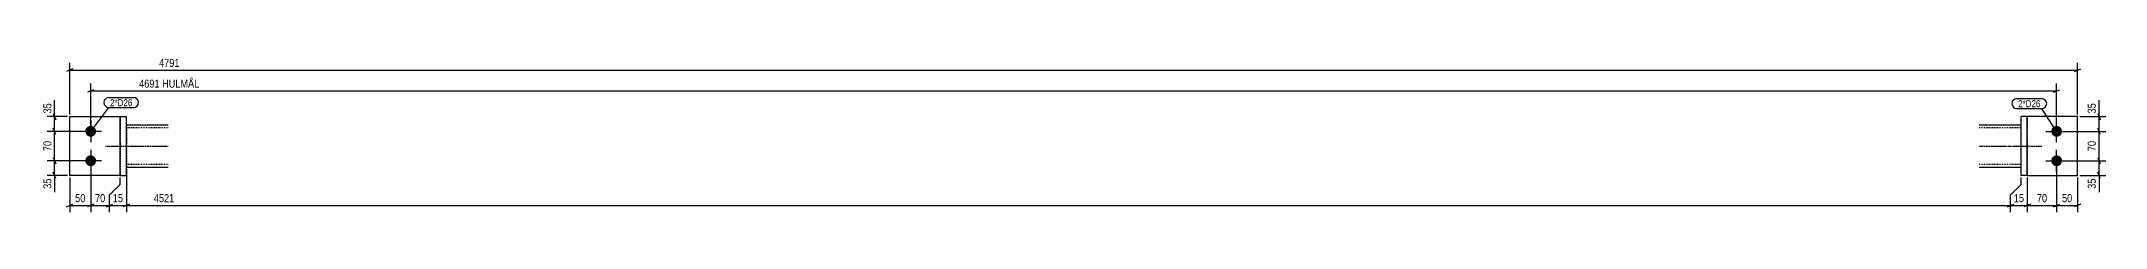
# Model space of a CAD drawing. Header units: millimetres. Extents: x 12 to 15424, y 12 to 382.
# Drawn here: x 10498 to 15424, y 12 to 382 of the extents above; entities that cross this region are included whole.
import ezdxf

# ---------------------------------------------------------------- set-up
doc = ezdxf.new("R2010")
doc.units = ezdxf.units.MM
doc.linetypes.add('DXK_LINE_DOT2', pattern=[3.9198, 1.9599, -1.9599])
doc.linetypes.add('DXK_LINE_DOT3', pattern=[5.9187, 2.979, -0.9799, 0.9799, -0.9799])
for name, color, linetype in [('MÅLSÆTNING', 7, 'Continuous'), ('STÅL', 7, 'Continuous'), ('TEKST', 7, 'Continuous')]:
    doc.layers.add(name, color=color, linetype=linetype)
doc.styles.add('Arial Narrow', font='ARIALN.TTF', dxfattribs={"height": 0.2})

msp = doc.modelspace()

# ---------------------------------------------------------------- hatches: boundary and pattern name
at = {"layer": 'STÅL', "linetype": 'Continuous'}
for points in [[(10615.8, 191.4, -1), (10615.8, 217.4, -1)], [(15306.5, 217.4, -1), (15306.5, 191.4, -1)], [(10615.8, 121.4, -1), (10615.8, 147.4, -1)], [(15306.5, 147.4, -1), (15306.5, 121.4, -1)]]:
    msp.add_hatch(color=96, dxfattribs=at).paths.add_polyline_path(points)

# ---------------------------------------------------------------- linework, layer by layer
at = {"layer": 'MÅLSÆTNING', "color": 7, "linetype": 'Continuous'}
for p, q in [((10573.3, 353), (10558.3, 347)), ((10565.8, 244.4), (10565.8, 367.8)), ((15349, 347), (15364, 353)), ((10623.3, 303.6), (10608.3, 297.6)), ((10615.8, 209.4), (10615.8, 318.4)), ((10615.8, 300.6), (15306.5, 300.6)), ((15299, 297.6), (15314, 303.6)), ((15306.5, 209.4), (15306.5, 318.4)), ((10526.6, 246.9), (10532.6, 231.9)), ((15404.6, 246.9), (15410.6, 231.9)), ((10560.8, 239.4), (10511.9, 239.4)), ((10610.8, 204.4), (10511.9, 204.4)), ((10610.8, 204.4), (10511.9, 204.4)), ((10532.6, 196.9), (10526.6, 211.9)), ((10532.6, 196.9), (10526.6, 211.9)), ((10529.6, 204.4), (10529.6, 239.4)), ((10529.6, 134.4), (10529.6, 204.4)), ((15311.5, 204.4), (15423.6, 204.4)), ((15311.5, 204.4), (15423.6, 204.4)), ((15361.5, 239.4), (15423.6, 239.4)), ((15410.6, 196.9), (15404.6, 211.9)), ((15410.6, 196.9), (15404.6, 211.9)), ((15407.6, 204.4), (15407.6, 239.4)), ((15407.6, 134.4), (15407.6, 204.4)), ((10610.8, 134.4), (10511.9, 134.4)), ((10610.8, 134.4), (10511.9, 134.4)), ((10560.8, 99.4), (10511.9, 99.4)), ((10526.6, 141.9), (10532.6, 126.9)), ((10526.6, 141.9), (10532.6, 126.9)), ((10532.6, 91.9), (10526.6, 106.9)), ((10529.6, 99.4), (10529.6, 134.4)), ((10615.8, 129.4), (10615.8, 12)), ((10700.8, 114.4), (10700.8, 12)), ((10700.8, 114.4), (10700.8, 12)), ((15306.5, 129.4), (15306.5, 12)), ((15311.5, 134.4), (15423.6, 134.4)), ((15311.5, 134.4), (15423.6, 134.4)), ((15361.5, 99.4), (15423.6, 99.4)), ((15404.6, 141.9), (15410.6, 126.9)), ((15404.6, 141.9), (15410.6, 126.9)), ((15410.6, 91.9), (15404.6, 106.9)), ((15407.6, 99.4), (15407.6, 134.4)), ((10565.8, 94.4), (10565.8, 12)), ((10660.8, 53), (10685.8, 78)), ((10660.8, 12), (10660.8, 53)), ((10685.8, 78), (10685.8, 94.4)), ((15196.5, 53), (15221.5, 78)), ((15196.5, 12), (15196.5, 53)), ((15221.5, 78), (15221.5, 94.4)), ((15236.5, 94.4), (15236.5, 12)), ((10558.3, 25), (10573.3, 31)), ((10623.3, 31), (10608.3, 25)), ((10653.3, 25), (10668.3, 31)), ((10660.8, 28), (10700.8, 28)), ((10708.3, 31), (10693.3, 25)), ((10708.3, 31), (10693.3, 25)), ((15189, 25), (15204, 31)), ((15244, 31), (15229, 25)), ((15236.5, 28), (15306.5, 28)), ((15299, 25), (15314, 31)), ((15364, 31), (15349, 25))]:
    msp.add_line(p, q, dxfattribs=at)
at = {"layer": 'STÅL', "color": 2, "linetype": 'Continuous'}
for p, q in [((10565.8, 99.4), (10565.8, 239.4)), ((10565.8, 239.4), (10685.8, 239.4)), ((10685.8, 99.4), (10685.8, 239.4)), ((10685.8, 239.4), (10700.8, 239.4)), ((10700.8, 99.4), (10700.8, 239.4)), ((10800.8, 219.4), (10700.8, 219.4)), ((15221.5, 219.4), (15121.5, 219.4)), ((15236.5, 239.4), (15221.5, 239.4)), ((15221.5, 99.4), (15221.5, 239.4)), ((15356.5, 239.4), (15236.5, 239.4)), ((15236.5, 99.4), (15236.5, 239.4)), ((15356.5, 99.4), (15356.5, 239.4)), ((10685.8, 99.4), (10565.8, 99.4)), ((10685.8, 99.4), (10700.8, 99.4)), ((10700.8, 119.4), (10800.8, 119.4)), ((15121.5, 119.4), (15221.5, 119.4)), ((15236.5, 99.4), (15221.5, 99.4)), ((15236.5, 99.4), (15356.5, 99.4))]:
    msp.add_line(p, q, dxfattribs=at)
at = {"layer": 'STÅL', "color": 96, "linetype": 'Continuous'}
for p, q in [((10641.8, 204.4), (10589.8, 204.4)), ((10615.8, 230.4), (10615.8, 178.4)), ((15280.5, 204.4), (15332.5, 204.4)), ((15306.5, 178.4), (15306.5, 230.4)), ((10615.8, 160.4), (10615.8, 108.4)), ((15306.5, 108.4), (15306.5, 160.4)), ((10641.8, 134.4), (10589.8, 134.4)), ((15280.5, 134.4), (15332.5, 134.4))]:
    msp.add_line(p, q, dxfattribs=at)
at = {"layer": 'STÅL', "color": 7, "linetype": 'DXK_LINE_DOT2'}
for p, q in [((10685.8, 239.4), (10685.8, 99.4)), ((10700.8, 219.4), (10700.8, 119.4)), ((10700.8, 213.4), (10800.8, 213.4)), ((15121.5, 213.4), (15221.5, 213.4)), ((15221.5, 119.4), (15221.5, 219.4)), ((15236.5, 239.4), (15236.5, 99.4)), ((10800.8, 125.4), (10700.8, 125.4)), ((15221.5, 125.4), (15121.5, 125.4))]:
    msp.add_line(p, q, dxfattribs=at)
at = {"layer": 'STÅL', "color": 7, "linetype": 'DXK_LINE_DOT3'}
for p, q in [((10650.8, 169.4), (10800.8, 169.4)), ((15121.5, 169.4), (15271.5, 169.4))]:
    msp.add_line(p, q, dxfattribs=at)

# ---------------------------------------------------------------- next in the draw order: wipeouts: each hides what was drawn before it
at = {"color": 0}
for points, layer in [([(15194.9, 304.4), (15194.9, 332.4), (10727.4, 332.4), (10727.4, 304.4)], 'MÅLSÆTNING'), ([(10525.9, 275.2), (10497.9, 275.2), (10497.9, 242.9), (10525.9, 242.9)], 'MÅLSÆTNING'), ([(15403.8, 275.2), (15375.8, 275.2), (15375.8, 242.9), (15403.8, 242.9)], 'MÅLSÆTNING'), ([(10525.9, 185.6), (10497.9, 185.6), (10497.9, 153.2), (10525.9, 153.2)], 'MÅLSÆTNING'), ([(15403.8, 185.6), (15375.8, 185.6), (15375.8, 153.2), (15403.8, 153.2)], 'MÅLSÆTNING'), ([(10525.9, 95.9), (10497.9, 95.9), (10497.9, 63.5), (10525.9, 63.5)], 'MÅLSÆTNING'), ([(15287.7, 31.8), (15287.7, 59.8), (15255.3, 59.8), (15255.3, 31.8)], 'MÅLSÆTNING'), ([(15403.8, 95.9), (15375.8, 95.9), (15375.8, 63.5), (15403.8, 63.5)], 'MÅLSÆTNING'), ([(15267.9, 261.8), (15267.9, 279.3), (15214.6, 279.3), (15214.6, 261.8)], 'TEKST')]:
    msp.add_wipeout(points, dxfattribs=at).dxf.layer = layer

# ---------------------------------------------------------------- next in the draw order: linework, layer by layer
at = {"layer": 'MÅLSÆTNING', "color": 7, "linetype": 'Continuous'}
for p, q in [((10565.8, 350), (15356.5, 350)), ((15356.5, 244.4), (15356.5, 367.8)), ((10529.6, 239.4), (10529.6, 278.7)), ((10529.6, 239.4), (10529.6, 278.7)), ((15407.6, 239.4), (15407.6, 278.7)), ((15407.6, 239.4), (15407.6, 278.7)), ((10529.6, 99.4), (10529.6, 60)), ((10529.6, 99.4), (10529.6, 60)), ((15306.5, 129.4), (15306.5, 12)), ((15407.6, 99.4), (15407.6, 60)), ((15407.6, 99.4), (15407.6, 60)), ((15236.5, 94.4), (15236.5, 12)), ((15356.5, 94.4), (15356.5, 12)), ((15196.5, 28), (15236.5, 28)), ((15244, 31), (15229, 25)), ((15299, 25), (15314, 31)), ((15306.5, 28), (15356.5, 28))]:
    msp.add_line(p, q, dxfattribs=at)

# ---------------------------------------------------------------- next in the draw order: texts
at = {"layer": 'MÅLSÆTNING', "color": 3, "style": 'Arial Narrow'}
for s, height, p in [('4691 HULMÅL', 19.089, (10731.4, 308.4)), ('70', 19.09, (15259.3, 35.8))]:
    msp.add_text(s, height=height, dxfattribs=at).set_placement(p)
for s, p in [('35', (10521.9, 246.9)), ('35', (15399.8, 246.9)), ('70', (10521.9, 157.2)), ('70', (15399.8, 157.2)), ('35', (10521.9, 67.5)), ('35', (15399.8, 67.5))]:
    msp.add_text(s, height=19.09, rotation=90.0002, dxfattribs=at).set_placement(p)

# ---------------------------------------------------------------- next in the draw order: wipeouts: each hides what was drawn before it
at = {"color": 0}
for points in [[(10715.3, 264.3), (10715.3, 281.8), (10662, 281.8), (10662, 264.3)], [(15267.9, 261.8), (15267.9, 279.3), (15214.6, 279.3), (15214.6, 261.8)]]:
    msp.add_wipeout(points, dxfattribs=at).dxf.layer = 'TEKST'

# ---------------------------------------------------------------- next in the draw order: linework, layer by layer
at = {"layer": 'TEKST', "color": 7, "linetype": 'Continuous'}
for p, q in [((15211.6, 282.3), (15270.9, 282.3)), ((15211.6, 258.8), (15270.9, 258.8)), ((15306.5, 204.4), (15270.9, 258.8))]:
    msp.add_line(p, q, dxfattribs=at)
for centre, start, end in [((15211.6, 270.5), 90, 270), ((15270.9, 270.5), 270, 90)]:
    msp.add_arc(centre, 11.8, start, end, dxfattribs=at)

# ---------------------------------------------------------------- next in the draw order: texts
at = {"layer": 'TEKST', "color": 3, "style": 'Arial Narrow'}
msp.add_text('2*D26', height=16.7, dxfattribs=at).set_placement((15214.6, 261.8))

# ---------------------------------------------------------------- next in the draw order: wipeouts: each hides what was drawn before it
at = {"color": 0}
for points, layer in [([(15147.4, 353.8), (15147.4, 381.8), (10774.9, 381.8), (10774.9, 353.8)], 'MÅLSÆTNING'), ([(15232.7, 31.8), (15232.7, 59.8), (15200.3, 59.8), (15200.3, 31.8)], 'MÅLSÆTNING'), ([(15347.7, 31.8), (15347.7, 59.8), (15315.3, 59.8), (15315.3, 31.8)], 'MÅLSÆTNING'), ([(10715.3, 264.3), (10715.3, 281.8), (10662, 281.8), (10662, 264.3)], 'TEKST')]:
    msp.add_wipeout(points, dxfattribs=at).dxf.layer = layer

# ---------------------------------------------------------------- next in the draw order: linework, layer by layer
at = {"layer": 'MÅLSÆTNING', "color": 7, "linetype": 'Continuous'}
for p, q in [((15196.5, 53), (15221.5, 78)), ((15196.5, 12), (15196.5, 53)), ((15221.5, 78), (15221.5, 94.4)), ((10700.8, 28), (15196.5, 28)), ((15189, 25), (15204, 31))]:
    msp.add_line(p, q, dxfattribs=at)
at = {"layer": 'TEKST', "color": 7, "linetype": 'Continuous'}
for p, q in [((10615.8, 204.4), (10659, 261.3)), ((10659, 284.8), (10718.3, 284.8)), ((10659, 261.3), (10718.3, 261.3))]:
    msp.add_line(p, q, dxfattribs=at)
for centre, start, end in [((10659, 273.1), 90, 270), ((10718.3, 273.1), 270, 90)]:
    msp.add_arc(centre, 11.7, start, end, dxfattribs=at)

# ---------------------------------------------------------------- next in the draw order: texts
at = {"layer": 'MÅLSÆTNING', "color": 3, "style": 'Arial Narrow'}
for s, p in [('4791', (10778.9, 357.8)), ('15', (15204.3, 35.8)), ('50', (15319.3, 35.8))]:
    msp.add_text(s, height=19.09, dxfattribs=at).set_placement(p)
at = {"layer": 'TEKST', "color": 3, "style": 'Arial Narrow'}
msp.add_text('2*D26', height=16.7, dxfattribs=at).set_placement((10662, 264.3))

# ---------------------------------------------------------------- next in the draw order: wipeouts: each hides what was drawn before it
at = {"color": 0}
for points in [[(10697, 31.8), (10697, 59.8), (10664.6, 59.8), (10664.6, 31.8)], [(15134.9, 31.8), (15134.9, 59.8), (10762.4, 59.8), (10762.4, 31.8)]]:
    msp.add_wipeout(points, dxfattribs=at).dxf.layer = 'MÅLSÆTNING'

# ---------------------------------------------------------------- next in the draw order: linework, layer by layer
at = {"layer": 'MÅLSÆTNING', "color": 7, "linetype": 'Continuous'}
for p, q in [((10660.8, 53), (10685.8, 78)), ((10660.8, 12), (10660.8, 53)), ((10685.8, 78), (10685.8, 94.4)), ((10615.8, 28), (10660.8, 28)), ((10653.3, 25), (10668.3, 31))]:
    msp.add_line(p, q, dxfattribs=at)

# ---------------------------------------------------------------- next in the draw order: texts
at = {"layer": 'MÅLSÆTNING', "color": 3, "style": 'Arial Narrow'}
for s, p in [('15', (10668.6, 35.8)), ('4521', (10766.4, 35.8))]:
    msp.add_text(s, height=19.09, dxfattribs=at).set_placement(p)

# ---------------------------------------------------------------- next in the draw order: wipeouts: each hides what was drawn before it
at = {"color": 0}
msp.add_wipeout([(10654.5, 31.8), (10654.5, 59.8), (10622.1, 59.8), (10622.1, 31.8)], dxfattribs=at).dxf.layer = 'MÅLSÆTNING'

# ---------------------------------------------------------------- next in the draw order: linework, layer by layer
at = {"layer": 'MÅLSÆTNING', "color": 7, "linetype": 'Continuous'}
for p, q in [((10615.8, 129.4), (10615.8, 12)), ((10565.8, 28), (10615.8, 28)), ((10623.3, 31), (10608.3, 25))]:
    msp.add_line(p, q, dxfattribs=at)

# ---------------------------------------------------------------- next in the draw order: texts
at = {"layer": 'MÅLSÆTNING', "color": 3, "style": 'Arial Narrow'}
msp.add_text('70', height=19.09, dxfattribs=at).set_placement((10626.1, 35.8))

# ---------------------------------------------------------------- next in the draw order: wipeouts: each hides what was drawn before it
at = {"color": 0}
msp.add_wipeout([(10607, 31.8), (10607, 59.8), (10574.6, 59.8), (10574.6, 31.8)], dxfattribs=at).dxf.layer = 'MÅLSÆTNING'

# ---------------------------------------------------------------- next in the draw order: texts
at = {"layer": 'MÅLSÆTNING', "color": 3, "style": 'Arial Narrow'}
msp.add_text('50', height=19.09, dxfattribs=at).set_placement((10578.6, 35.8))

doc.saveas('drawing.dxf')
